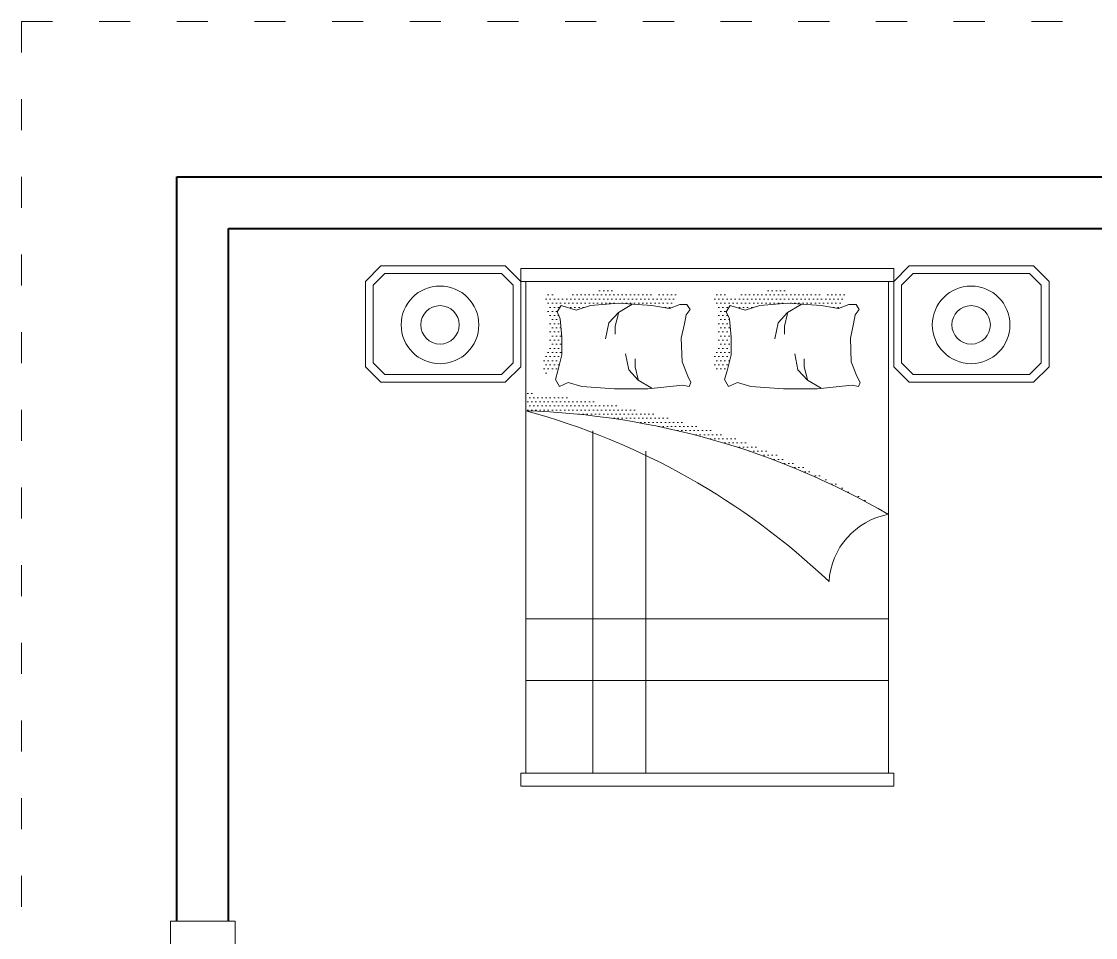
# Model space of a CAD drawing. Header units: millimetres. Extents: x 1551 to 1744, y 1536 to 1676.
# Drawn here: x 1718.223 to 1722.371, y 1644.055 to 1647.594 of the extents above; entities that cross this region are included whole.
import ezdxf

# ---------------------------------------------------------------- set-up
doc = ezdxf.new("R2010")
doc.units = ezdxf.units.MM
doc.linetypes.add('ACAD_ISO03W100', pattern=[30, 12, -18])
doc.layers.add('01_Gruesa', color=7, linetype='Continuous', lineweight=40)
doc.layers.add('03_Fina', color=7, linetype='Continuous', lineweight=9)
pattern_1 = [(360, (1547.394376, 1769.378027), (0.0079375, -0.015875), [0, -0.015875])]

msp = doc.modelspace()

# ---------------------------------------------------------------- hatches: boundary and pattern name
at = {"layer": '03_Fina', "lineweight": 9, "true_color": 0x939598}
h = msp.add_hatch(dxfattribs=at)
h.set_pattern_fill('DOTS', color=252, scale=0.01, angle=180, style=0)
h.set_pattern_definition(pattern_1)
h.paths.add_polyline_path([(1720.7551, 1646.5315), (1720.7428, 1646.5499), (1720.7151, 1646.5499), (1720.6751, 1646.5345), (1720.6074, 1646.5468), (1720.4782, 1646.556), (1720.3706, 1646.5468), (1720.3152, 1646.5284), (1720.2568, 1646.5468), (1720.2414, 1646.5222), (1720.2537, 1646.4946), (1720.2598, 1646.4239), (1720.2598, 1646.3563), (1720.2445, 1646.2948), (1720.2352, 1646.261), (1720.2506, 1646.2333), (1720.2844, 1646.2487), (1720.2946, 1646.2457), (1720.3098, 1646.3064), (1720.3098, 1646.374), (1720.3036, 1646.4447), (1720.2913, 1646.4724), (1720.3067, 1646.497), (1720.3651, 1646.4785), (1720.4205, 1646.497), (1720.5282, 1646.5062), (1720.6574, 1646.497), (1720.7251, 1646.4847), (1720.7359, 1646.4888), (1720.7397, 1646.5099)])
h.paths.add_polyline_path([(1721.4084, 1646.5315), (1721.3961, 1646.5499), (1721.3684, 1646.5499), (1721.3284, 1646.5345), (1721.2607, 1646.5468), (1721.1315, 1646.556), (1721.0239, 1646.5468), (1720.9685, 1646.5284), (1720.9101, 1646.5468), (1720.8947, 1646.5222), (1720.907, 1646.4946), (1720.9131, 1646.4239), (1720.9131, 1646.3563), (1720.8978, 1646.2948), (1720.8885, 1646.261), (1720.9039, 1646.2333), (1720.9377, 1646.2487), (1720.9479, 1646.2457), (1720.9631, 1646.3064), (1720.9631, 1646.374), (1720.9569, 1646.4447), (1720.9446, 1646.4724), (1720.96, 1646.497), (1721.0184, 1646.4785), (1721.0738, 1646.497), (1721.1815, 1646.5062), (1721.3107, 1646.497), (1721.3784, 1646.4847), (1721.3892, 1646.4888), (1721.393, 1646.5099)])
h = msp.add_hatch(dxfattribs=at)
h.set_pattern_fill('DOTS', color=252, scale=0.01, angle=180, style=0)
h.set_pattern_definition(pattern_1)
edge = h.paths.add_edge_path()
edge.add_line((1720.1713, 1646.1586), (1720.1713, 1646.09))
edge.add_ellipse((1720.079, 1643.1171), major_axis=(-2.1032, 2.1032), ratio=1, start_angle=284.8866, end_angle=313.2226, ccw=False)
edge.add_ellipse((1719.9299, 1643.1115), major_axis=(-2.1613, 2.1613), ratio=1, start_angle=-77.4802, end_angle=-49.5301)

# ---------------------------------------------------------------- linework, layer by layer
at = {"layer": '01_Gruesa', "color": 5}
for p, q in [((1718.823, 1644.1189), (1718.823, 1646.9939)), ((1718.823, 1646.9939), (1727.023, 1646.9939)), ((1719.023, 1644.1189), (1719.023, 1646.7939)), ((1719.023, 1646.7939), (1724.223, 1646.7939))]:
    msp.add_line(p, q, dxfattribs=at)
at = {"layer": '01_Gruesa', "color": 244, "lineweight": 9, "true_color": 0x991b1e}
msp.add_lwpolyline([(1718.798, 1644.1189), (1718.798, 1643.8689), (1719.048, 1643.8689), (1719.048, 1644.1189)], close=True, dxfattribs=at)
at = {"layer": '03_Fina', "linetype": 'ACAD_ISO03W100', "ltscale": 0.01}
for q in [(1718.223, 1627.3939), (1727.623, 1647.5939)]:
    msp.add_line((1718.223, 1647.5939), q, dxfattribs=at)
at = {"layer": '03_Fina', "color": 252, "lineweight": 9, "true_color": 0x939598}
for p, q in [((1721.5913, 1646.64), (1720.1513, 1646.64)), ((1720.1513, 1646.59), (1720.1513, 1646.64)), ((1721.5913, 1646.64), (1721.5913, 1646.59)), ((1721.5913, 1646.59), (1720.1513, 1646.59)), ((1720.1713, 1644.69), (1720.1713, 1646.59)), ((1721.5713, 1646.59), (1721.5713, 1644.69)), ((1720.4293, 1644.69), (1720.4293, 1646.0128)), ((1720.6344, 1644.69), (1720.6344, 1645.9335)), ((1721.5713, 1645.286), (1720.1713, 1645.286)), ((1721.5713, 1645.0476), (1720.1713, 1645.0476)), ((1721.5913, 1644.69), (1720.1513, 1644.69)), ((1720.1513, 1644.64), (1720.1513, 1644.69)), ((1721.5913, 1644.69), (1721.5913, 1644.64)), ((1721.5913, 1644.64), (1720.1513, 1644.64))]:
    msp.add_line(p, q, dxfattribs=at)
for points in [[(1719.6113, 1646.2), (1720.0913, 1646.2), (1720.1513, 1646.26), (1720.1513, 1646.59), (1720.0913, 1646.65), (1719.6113, 1646.65), (1719.5513, 1646.59), (1719.5513, 1646.26)], [(1721.6513, 1646.2), (1722.1313, 1646.2), (1722.1913, 1646.26), (1722.1913, 1646.59), (1722.1313, 1646.65), (1721.6513, 1646.65), (1721.5913, 1646.59), (1721.5913, 1646.26)], [(1719.6263, 1646.23), (1720.0763, 1646.23), (1720.1213, 1646.275), (1720.1213, 1646.575), (1720.0763, 1646.62), (1719.6263, 1646.62), (1719.5813, 1646.575), (1719.5813, 1646.275)], [(1721.6663, 1646.23), (1722.1163, 1646.23), (1722.1613, 1646.275), (1722.1613, 1646.575), (1722.1163, 1646.62), (1721.6663, 1646.62), (1721.6213, 1646.575), (1721.6213, 1646.275)]]:
    msp.add_lwpolyline(points, close=True, dxfattribs=at)
for points in [[(1720.3651, 1646.4785), (1720.3067, 1646.497), (1720.2913, 1646.4724), (1720.3036, 1646.4447), (1720.3098, 1646.374), (1720.3098, 1646.3064), (1720.2944, 1646.2449), (1720.2852, 1646.2111), (1720.3005, 1646.1834), (1720.3344, 1646.1988), (1720.3867, 1646.1834), (1720.5128, 1646.1742), (1720.642, 1646.1742), (1720.7774, 1646.1896), (1720.802, 1646.1834), (1720.8081, 1646.1988), (1720.7958, 1646.2234), (1720.7743, 1646.2787), (1720.7712, 1646.3709), (1720.7835, 1646.4263), (1720.7897, 1646.4601), (1720.805, 1646.4816), (1720.7927, 1646.5), (1720.765, 1646.5), (1720.7251, 1646.4847), (1720.6574, 1646.497), (1720.5282, 1646.5062), (1720.4205, 1646.497), (1720.3651, 1646.4785)], [(1720.5805, 1646.5), (1720.5282, 1646.4693), (1720.4913, 1646.4293), (1720.479, 1646.3679)], [(1721.0184, 1646.4785), (1720.96, 1646.497), (1720.9446, 1646.4724), (1720.9569, 1646.4447), (1720.9631, 1646.374), (1720.9631, 1646.3064), (1720.9477, 1646.2449), (1720.9385, 1646.2111), (1720.9538, 1646.1834), (1720.9877, 1646.1988), (1721.04, 1646.1834), (1721.1661, 1646.1742), (1721.2953, 1646.1742), (1721.4306, 1646.1896), (1721.4553, 1646.1834), (1721.4614, 1646.1988), (1721.4491, 1646.2234), (1721.4276, 1646.2787), (1721.4245, 1646.3709), (1721.4368, 1646.4263), (1721.443, 1646.4601), (1721.4583, 1646.4816), (1721.446, 1646.5), (1721.4183, 1646.5), (1721.3784, 1646.4847), (1721.3107, 1646.497), (1721.1815, 1646.5062), (1721.0738, 1646.497), (1721.0184, 1646.4785)], [(1721.2338, 1646.5), (1721.1815, 1646.4693), (1721.1446, 1646.4293), (1721.1323, 1646.3679)], [(1720.5282, 1646.4662), (1720.5159, 1646.417), (1720.5159, 1646.3863)], [(1721.1815, 1646.4662), (1721.1692, 1646.417), (1721.1692, 1646.3863)], [(1720.6574, 1646.1773), (1720.6051, 1646.208), (1720.5682, 1646.248), (1720.5559, 1646.3095)], [(1721.3107, 1646.1773), (1721.2584, 1646.208), (1721.2215, 1646.248), (1721.2092, 1646.3095)], [(1720.6051, 1646.2111), (1720.5928, 1646.2603), (1720.5928, 1646.291)], [(1721.2584, 1646.2111), (1721.2461, 1646.2603), (1721.2461, 1646.291)]]:
    msp.add_lwpolyline(points, dxfattribs=at)
for centre, radius in [((1719.8393, 1646.422), 0.15), ((1721.8905, 1646.422), 0.15), ((1719.8393, 1646.422), 0.0743), ((1721.8905, 1646.422), 0.0743)]:
    msp.add_circle(centre, radius, dxfattribs=at)
for centre, radius, start, end in [((1720.079, 1643.1171), 2.9743, 59.8866, 88.2226), ((1719.4468, 1643.4375), 2.7497, 46.4367, 74.7234), ((1721.6217, 1645.4142), 0.2804, 100.3543, 176.7862)]:
    msp.add_arc(centre, radius, start, end, dxfattribs=at)

doc.saveas('drawing.dxf')
